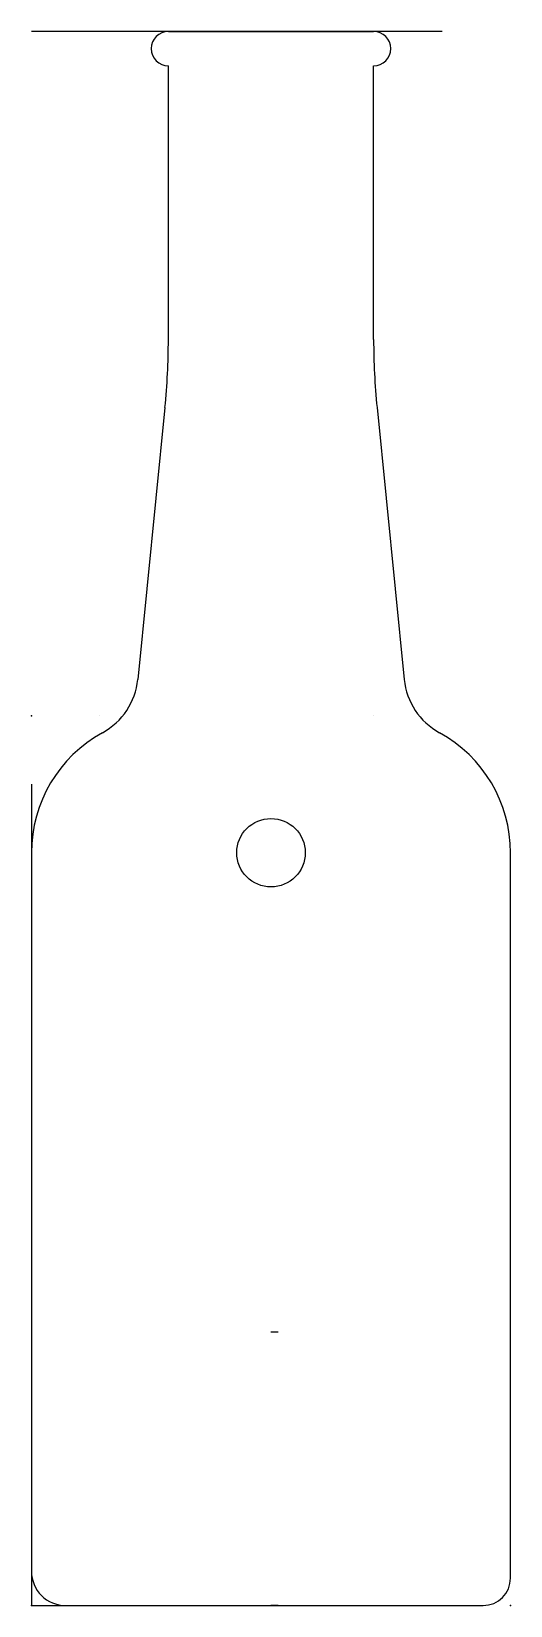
# Model space of a CAD drawing. Header units: centimetres. Extents: x 0 to 7, y 0 to 23.
import ezdxf

# ---------------------------------------------------------------- set-up
doc = ezdxf.new("R2010")
doc.units = ezdxf.units.CM
doc.header["$MEASUREMENT"] = 0
doc.layers.add('spilaflaska v5_Sketch1', color=7, linetype='Continuous')

msp = doc.modelspace()

# ---------------------------------------------------------------- linework, layer by layer
at = {"layer": 'spilaflaska v5_Sketch1'}
for p, q in [((6, 23), (0, 23)), ((2, 23), (4, 23)), ((4, 23), (5, 23)), ((2, 18.499), (2, 22.5)), ((5, 18.499), (5, 22.5)), ((1.95, 17.504), (1.553, 13.531)), ((5.05, 17.504), (5.447, 13.531)), ((5.05, 17.504), (5.447, 13.531)), ((1, 13), (1, 13)), ((5, 13), (5, 13)), ((0, 12), (0, 0)), ((0, 11), (0, 0.5)), ((7, 0.4), (7, 11)), ((3.5, 4), (3.604, 4)), ((0, 0), (6.6, 0)), ((0.5, 0), (6, 0)), ((3.604, 0), (3.5, 0))]:
    msp.add_line(p, q, dxfattribs=at)
msp.add_circle((3.5, 11), 0.5, dxfattribs=at)
for centre, radius, start, end in [((2, 22.75), 0.25, 90, 270), ((5, 22.75), 0.25, 270, 90), ((-8, 18.499), 10, 354.2894, 0), ((15, 18.499), 10, 180, 185.7106), ((0.558, 13.631), 1, 298.727, 354.2894), ((6.442, 13.631), 1, 185.7106, 241.273), ((2, 11), 2, 118.727, 180), ((5, 11), 2, 0, 61.273), ((0.5, 0.5), 0.5, 180, 270), ((6.6, 0.4), 0.4, 270, 360)]:
    msp.add_arc(centre, radius, start, end, dxfattribs=at)
for p in [(0, 13), (0, 0), (0, 0), (7, 0)]:
    msp.add_point(p, dxfattribs=at)

doc.saveas('drawing.dxf')
